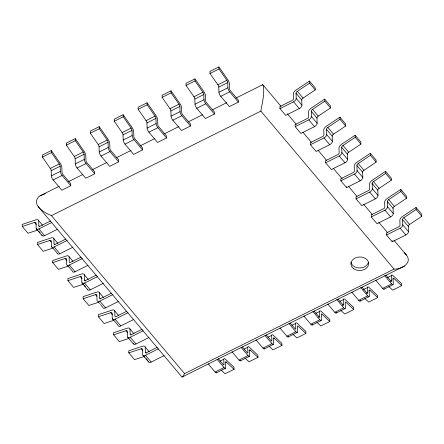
<?xml version="1.0" encoding="UTF-8"?>
<svg xmlns="http://www.w3.org/2000/svg" width="444" height="444" viewBox="0 0 444 444"><rect width="100%" height="100%" fill="white"/><g stroke="black" fill="none" stroke-linecap="round" stroke-linejoin="round"><path stroke-width="0.67" d="M393.939 240.243L406.432 255.061C412.826 263.142 401.215 269.491 394.061 269.092L260.872 111.111C262.215 102.614 264.835 93.778 263.214 85.181L262.659 84.737L235.997 98.046M394.061 269.092L184.587 373.62L182.756 376.701L182.04 377.067L38.267 206.743C35.298 203.385 36.036 197.963 40.065 195.815L59.291 186.225M301.914 105.178L296.209 98.407L296.037 93.246A1.82 1.01 -40.1 0 1 297.341 91.314L309.54 83.128L309.474 81.063L295.932 90.099A4.029 2.237 -40.1 0 0 293.312 93.556L293.478 98.723A1.41 0.783 -40.1 0 1 292.169 100.427L279.898 106.549L279.97 108.614L285.675 115.379L299.289 108.586A3.191 1.77 -40.1 0 0 301.914 105.178L301.742 100.017A1.82 1.01 -40.1 0 1 303.052 98.085L315.251 89.899L315.185 87.834L309.474 81.063M317.138 123.232L311.427 116.467L311.261 111.3A1.82 1.01 -40.1 0 1 312.565 109.368L324.764 101.182L324.697 99.117L311.155 108.153A4.029 2.237 -40.1 0 0 308.53 111.611L308.702 116.778A1.41 0.783 -40.1 0 1 307.392 118.481L295.121 124.603L295.188 126.668L300.899 133.439L314.513 126.64A3.191 1.77 -40.1 0 0 317.138 123.232L316.966 118.071A1.82 1.01 -40.1 0 1 318.27 116.139L330.469 107.953L330.403 105.888L324.697 99.117M332.362 141.292L326.651 134.521L326.479 129.354A1.82 1.01 -40.1 0 1 327.783 127.422L339.987 119.236L339.915 117.172L326.373 126.213A4.029 2.237 -40.1 0 0 323.754 129.665L323.926 134.832A1.41 0.783 -40.1 0 1 322.61 136.536L310.345 142.657L310.411 144.722L316.117 151.493L329.737 144.7A3.191 1.77 -40.1 0 0 332.362 141.292L332.19 136.125A1.82 1.01 -40.1 0 1 333.494 134.193L345.693 126.007L345.626 123.943L339.915 117.172M347.58 159.346L341.874 152.575L341.702 147.408A1.82 1.01 -40.1 0 1 343.007 145.482L355.206 137.29L355.139 135.226L341.597 144.267A4.029 2.237 -40.1 0 0 338.972 147.724L339.144 152.886A1.41 0.783 -40.1 0 1 337.834 154.59L325.563 160.711L325.63 162.776L331.341 169.547L344.955 162.754A3.191 1.77 -40.1 0 0 347.58 159.346L347.408 154.179A1.82 1.01 -40.1 0 1 348.712 152.248L360.916 144.061L360.844 141.997L355.139 135.226M362.804 177.4L357.093 170.629L356.921 165.468A1.82 1.01 -40.1 0 1 358.225 163.536L370.429 155.345L370.357 153.285L356.821 162.321A4.029 2.237 -40.1 0 0 354.195 165.779L354.368 170.94A1.41 0.783 -40.1 0 1 353.052 172.644L340.787 178.766L340.853 180.83L346.564 187.601L360.178 180.808A3.191 1.77 -40.1 0 0 362.804 177.4L362.631 172.239A1.82 1.01 -40.1 0 1 363.936 170.307L376.135 162.116L376.068 160.051L370.357 153.285M378.022 195.454L372.316 188.683L372.144 183.522A1.82 1.01 -40.1 0 1 373.448 181.59L385.647 173.404L385.581 171.34L372.039 180.375A4.029 2.237 -40.1 0 0 369.419 183.833L369.586 189A1.41 0.783 -40.1 0 1 368.276 190.704L356.005 196.825L356.077 198.884L361.782 205.655L375.396 198.862A3.191 1.77 -40.1 0 0 378.022 195.454L377.85 190.293A1.82 1.01 -40.1 0 1 379.159 188.361L391.358 180.17L391.286 178.111L385.581 171.34M393.245 213.509L387.534 206.738L387.368 201.576A1.82 1.01 -40.1 0 1 388.672 199.645L400.871 191.458L400.804 189.394L387.262 198.429A4.029 2.237 -40.1 0 0 384.637 201.887L384.809 207.054A1.41 0.783 -40.1 0 1 383.499 208.758L371.228 214.879L371.295 216.944L377.006 223.715L390.62 216.916A3.191 1.77 -40.1 0 0 393.245 213.509L393.073 208.347A1.82 1.01 -40.1 0 1 394.377 206.416L406.576 198.229L406.51 196.165L400.804 189.394M408.463 231.568L402.758 224.797L402.586 219.63A1.82 1.01 -40.1 0 1 403.89 217.699L416.095 209.513L416.022 207.448L402.48 216.489A4.029 2.237 -40.1 0 0 399.861 219.941L400.033 225.108A1.41 0.783 -40.1 0 1 398.718 226.812L386.447 232.934L386.519 234.998L392.224 241.769L405.844 234.976A3.191 1.77 -40.1 0 0 408.463 231.568L408.297 226.401A1.82 1.01 -40.1 0 1 409.601 224.47L421.8 216.284L421.733 214.219L416.022 207.448M261.943 85.104L262.659 84.737M51.338 150.56L42.363 155.039L42.43 157.104L50.3 168.42A1.82 0.605 63.5 0 1 51.199 170.696L51.365 175.857A3.191 1.066 63.5 0 0 53.147 179.953L61.805 190.221L70.785 185.742L70.713 183.677L62.915 174.425A1.41 0.472 63.5 0 1 62.021 172.377L61.855 167.216A4.029 1.343 63.5 0 0 60.068 163.07L51.338 150.56L51.404 152.619L59.274 163.941A1.82 0.605 63.5 0 1 60.173 166.217L60.345 171.378A3.191 1.066 63.5 0 0 62.127 175.474L70.785 185.742M75.28 138.611L66.3 143.09L66.367 145.155L74.237 156.477A1.82 0.605 63.5 0 1 75.136 158.747L75.308 163.914A3.191 1.066 63.5 0 0 77.09 168.01L85.748 178.277L94.722 173.798L94.655 171.734L86.852 162.482A1.41 0.472 63.5 0 1 85.964 160.434L85.792 155.267A4.029 1.343 63.5 0 0 84.01 151.127L75.28 138.611L75.347 140.676L83.217 151.998A1.82 0.605 63.5 0 1 84.116 154.268L84.282 159.435A3.191 1.066 63.5 0 0 86.064 163.531L94.722 173.798M99.217 126.668L90.237 131.147L90.31 133.211L98.18 144.528A1.82 0.605 63.5 0 1 99.073 146.803L99.245 151.965A3.191 1.066 63.5 0 0 101.027 156.06L109.685 166.334L118.665 161.849L118.592 159.79L110.795 150.533A1.41 0.472 63.5 0 1 109.901 148.485L109.729 143.323A4.029 1.343 63.5 0 0 107.948 139.177L99.217 126.668L99.284 128.732L107.154 140.049A1.82 0.605 63.5 0 1 108.053 142.324L108.225 147.486A3.191 1.066 63.5 0 0 110.007 151.582L118.665 161.849M123.155 114.719L114.18 119.197L114.247 121.262L122.117 132.584A1.82 0.605 63.5 0 1 123.016 134.859L123.188 140.021A3.191 1.066 63.5 0 0 124.969 144.117L133.622 154.384L142.602 149.906L142.535 147.841L134.732 138.589A1.41 0.472 63.5 0 1 133.844 136.541L133.672 131.374A4.029 1.343 63.5 0 0 131.89 127.234L123.155 114.719L123.227 116.783L131.097 128.105A1.82 0.605 63.5 0 1 131.99 130.375L132.162 135.542A3.191 1.066 63.5 0 0 133.944 139.638L142.602 149.906M147.097 102.775L138.117 107.254L138.189 109.318L146.059 120.635A1.82 0.605 63.5 0 1 146.953 122.91L147.125 128.077A3.191 1.066 63.5 0 0 148.907 132.168L157.565 142.441L166.539 137.956L166.472 135.897L158.674 126.64A1.41 0.472 63.5 0 1 157.781 124.592L157.609 119.43A4.029 1.343 63.5 0 0 155.827 115.285L147.097 102.775L147.164 104.84L155.034 116.156A1.82 0.605 63.5 0 1 155.933 118.431L156.105 123.593A3.191 1.066 63.5 0 0 157.886 127.689L166.539 137.956M171.034 90.826L162.06 95.305L162.127 97.369L169.997 108.691A1.82 0.605 63.5 0 1 170.896 110.967L171.068 116.128A3.191 1.066 63.5 0 0 172.844 120.224L181.502 130.492L190.482 126.013L190.415 123.948L182.612 114.696A1.41 0.472 63.5 0 1 181.718 112.648L181.552 107.481A4.029 1.343 63.5 0 0 179.764 103.341L171.034 90.826L171.107 92.89L178.971 104.212A1.82 0.605 63.5 0 1 179.87 106.482L180.042 111.649A3.191 1.066 63.5 0 0 181.824 115.745L190.482 126.013M194.977 78.882L185.997 83.361L186.064 85.426L193.934 96.742A1.82 0.605 63.5 0 1 194.833 99.018L195.005 104.185A3.191 1.066 63.5 0 0 196.786 108.275L205.444 118.548L214.419 114.064L214.352 112.005L206.549 102.747A1.41 0.472 63.5 0 1 205.661 100.705L205.489 95.538A4.029 1.343 63.5 0 0 203.707 91.392L194.977 78.882L195.044 80.947L202.914 92.263A1.82 0.605 63.5 0 1 203.813 94.539L203.985 99.7A3.191 1.066 63.5 0 0 205.761 103.796L214.419 114.064M218.914 66.933L209.94 71.417L210.006 73.476L217.876 84.798A1.82 0.605 63.5 0 1 218.775 87.074L218.942 92.235A3.191 1.066 63.5 0 0 220.724 96.331L229.382 106.599L238.361 102.12L238.289 100.055L230.492 90.804A1.41 0.472 63.5 0 1 229.598 88.756L229.426 83.594A4.029 1.343 63.5 0 0 227.644 79.448L218.914 66.933L218.981 68.998L226.851 80.32A1.82 0.605 63.5 0 1 227.75 82.59L227.922 87.757A3.191 1.066 63.5 0 0 229.703 91.853L238.361 102.12M42.43 157.104L51.404 152.619M66.367 145.155L75.347 140.676M90.31 133.211L99.284 128.732M114.247 121.262L123.227 116.783M138.189 109.318L147.164 104.84M162.127 97.369L171.107 92.89M186.064 85.426L195.044 80.947M210.006 73.476L218.981 68.998M50.3 168.42L59.274 163.941M74.237 156.477L83.217 151.998M98.18 144.528L107.154 140.049M122.117 132.584L131.097 128.105M146.059 120.635L155.034 116.156M169.997 108.691L178.971 104.212M193.934 96.742L202.914 92.263M217.876 84.798L226.851 80.32M51.199 170.696L60.173 166.217M75.136 158.747L84.116 154.268M99.073 146.803L108.053 142.324M123.016 134.859L131.99 130.375M146.953 122.91L155.933 118.431M170.896 110.967L179.87 106.482M194.833 99.018L203.813 94.539M218.775 87.074L227.75 82.59M51.365 175.857L60.345 171.378M75.308 163.914L84.282 159.435M99.245 151.965L108.225 147.486M123.188 140.021L132.162 135.542M147.125 128.077L156.105 123.593M171.068 116.128L180.042 111.649M195.005 104.185L203.985 99.7M218.942 92.235L227.922 87.757M53.147 179.953L62.127 175.474M77.09 168.01L86.064 163.531M101.027 156.06L110.007 151.582M124.969 144.117L133.944 139.638M148.907 132.168L157.886 127.689M172.844 120.224L181.824 115.745M196.786 108.275L205.761 103.796M220.724 96.331L229.703 91.853M68.587 181.585L82.85 174.47M92.58 169.619L107.032 162.399M116.334 157.759L131.041 150.427M139.893 146.004L154.773 138.578M163.919 134.021L178.954 126.507M188.117 121.945L202.514 114.752M212.31 109.873L226.695 102.686M38.267 206.743C41.647 210.95 46.515 213.564 51.404 215.64L260.872 111.111M50.633 220.957L40.204 226.157A1.41 0.783 -40.1 0 1 38.822 225.796L38.656 220.635A4.029 2.237 -40.1 0 0 35.892 219.863L22.2 224.414L22.267 226.479L27.978 233.25L37.718 230.048M22.267 226.479L34.604 222.422A1.82 1.01 -40.1 0 1 35.992 223.01L36.164 228.177A3.191 1.77 -40.1 0 0 38.928 228.893L51.926 222.411M279.97 108.614L293.584 101.815A3.191 1.77 -40.1 0 0 296.209 98.407M41.875 234.943A3.191 1.77 -40.1 0 0 44.633 235.664L57.631 229.182M65.856 239.011L55.428 244.217A1.41 0.783 -40.1 0 1 54.046 243.856L53.874 238.689A4.029 2.237 -40.1 0 0 51.11 237.923L37.424 242.474L37.49 244.533L43.196 251.304L52.936 248.102M37.49 244.533L49.828 240.482A1.82 1.01 -40.1 0 1 51.215 241.064L51.387 246.231A3.191 1.77 -40.1 0 0 54.151 246.947L67.144 240.465M295.188 126.668L308.808 119.869A3.191 1.77 -40.1 0 0 311.427 116.467M57.126 253.258A3.191 1.77 -40.1 0 0 59.857 253.718L72.855 247.236M81.074 257.065L70.646 262.271A1.41 0.783 -40.1 0 1 69.27 261.91L69.098 256.743A4.029 2.237 -40.1 0 0 66.334 255.977L52.642 260.528L52.714 262.593L58.419 269.364L68.16 266.161M52.714 262.593L65.046 258.536A1.82 1.01 -40.1 0 1 66.439 259.118L66.611 264.285A3.191 1.77 -40.1 0 0 69.369 265.007L82.368 258.519M310.411 144.722L324.026 137.929A3.191 1.77 -40.1 0 0 326.651 134.521M67.488 265.329L72.317 271.056A3.191 1.77 -40.1 0 0 75.08 271.778L88.073 265.29M96.298 275.119L85.87 280.325A1.41 0.783 -40.1 0 1 84.488 279.964L84.316 274.803A4.029 2.237 -40.1 0 0 81.552 274.031L67.865 278.582L67.932 280.647L73.643 287.418L83.383 284.216M67.932 280.647L80.27 276.59A1.82 1.01 -40.1 0 1 81.657 277.178L81.829 282.34A3.191 1.77 -40.1 0 0 84.593 283.061L97.586 276.573M325.63 162.776L339.249 155.983A3.191 1.77 -40.1 0 0 341.874 152.575M87.54 289.111A3.191 1.77 -40.1 0 0 90.299 289.832L103.297 283.344M111.522 293.173L101.093 298.379A1.41 0.783 -40.1 0 1 99.711 298.018L99.539 292.857A4.029 2.237 -40.1 0 0 96.775 292.085L83.084 296.636L83.156 298.701L88.861 305.472L98.601 302.27M83.156 298.701L95.493 294.644A1.82 1.01 -40.1 0 1 96.881 295.232L97.053 300.394A3.191 1.77 -40.1 0 0 99.811 301.115L112.809 294.627M340.853 180.83L354.467 174.037A3.191 1.77 -40.1 0 0 357.093 170.629M102.758 307.165A3.191 1.77 -40.1 0 0 105.522 307.886L118.52 301.398M126.74 311.233L116.311 316.433A1.41 0.783 -40.1 0 1 114.929 316.073L114.763 310.911A4.029 2.237 -40.1 0 0 111.999 310.14L98.307 314.691L98.374 316.755L104.085 323.526L113.825 320.324M98.374 316.755L110.711 312.698A1.82 1.01 -40.1 0 1 112.099 313.286L112.271 318.448A3.191 1.77 -40.1 0 0 115.035 319.169L128.033 312.687M356.077 198.884L369.691 192.091A3.191 1.77 -40.1 0 0 372.316 188.683M112.271 318.448L117.982 325.219A3.191 1.77 -40.1 0 0 120.74 325.94L133.738 319.458M141.963 329.287L131.535 334.487A1.41 0.783 -40.1 0 1 130.153 334.132L129.981 328.965A4.029 2.237 -40.1 0 0 127.217 328.199L113.531 332.75L113.597 334.809L119.303 341.58L129.043 338.378M113.597 334.809L125.935 330.752A1.82 1.01 -40.1 0 1 127.323 331.341L127.495 336.508A3.191 1.77 -40.1 0 0 130.253 337.224L143.251 330.741M371.295 216.944L384.909 210.145A3.191 1.77 -40.1 0 0 387.534 206.738M133.2 343.279A3.191 1.77 -40.1 0 0 135.964 343.995L148.962 337.512M157.182 347.341L146.753 352.547A1.41 0.783 -40.1 0 1 145.377 352.186L145.205 347.019A4.029 2.237 -40.1 0 0 142.441 346.253L128.749 350.804L128.816 352.869L134.526 359.634L144.267 356.432M128.816 352.869L141.153 348.812A1.82 1.01 -40.1 0 1 142.546 349.395L142.713 354.562A3.191 1.77 -40.1 0 0 145.477 355.283L158.475 348.795M386.519 234.998L400.133 228.205A3.191 1.77 -40.1 0 0 402.758 224.797M148.424 361.333A3.191 1.77 -40.1 0 0 151.188 362.049L164.18 355.566M182.04 377.067L404.634 265.989M220.18 361.066L223.77 359.279A4.029 1.343 63.5 0 1 225.413 359.196L233.994 367.221L234.06 369.286L225.086 373.765L221.217 370.168M244.117 349.123L247.708 347.33A4.029 1.343 63.5 0 1 249.35 347.247L257.936 355.272L258.003 357.337L249.023 361.816L245.16 358.225M268.059 337.179L271.65 335.387A4.029 1.343 63.5 0 1 273.293 335.303L281.873 343.329L281.94 345.393L272.966 349.872L269.097 346.276M291.997 325.23L295.587 323.437A4.029 1.343 63.5 0 1 297.23 323.354L305.811 331.379L305.883 333.444L296.903 337.923L293.04 334.332M315.934 313.286L319.525 311.494A4.029 1.343 63.5 0 1 321.167 311.411L329.753 319.436L329.82 321.5L320.846 325.979L316.977 322.388M339.876 301.337L343.467 299.545A4.029 1.343 63.5 0 1 345.11 299.467L353.69 307.492L353.763 309.551L344.783 314.036L340.914 310.439M363.214 289.688L367.404 287.601A4.029 1.343 63.5 0 1 369.047 287.518L377.633 295.543L377.7 297.608L368.72 302.087L364.857 298.496M387.157 277.744L391.347 275.652A4.029 1.343 63.5 0 1 392.99 275.574L401.57 283.599L401.637 285.659L392.663 290.143L388.794 286.546M225.136 362.693L226.329 362.099L234.06 369.286M249.073 350.749L250.272 350.15L258.003 357.337M273.01 338.8L274.209 338.206L281.94 345.393M368.77 291.02L369.969 290.42L377.7 297.608M392.712 279.071L393.906 278.471L401.637 285.659M318.503 317.255L319.697 316.655L319.525 311.494M342.441 305.306L343.639 304.712L343.467 299.545M366.383 293.362L367.577 292.763L367.404 287.601M390.32 281.413L391.519 280.819L391.347 275.652M208.142 363.803L215.068 372.017L224.042 367.538A3.191 1.066 63.5 0 0 225.685 367.504L225.519 362.337A1.82 0.605 63.5 0 1 226.329 362.099M232.079 351.853L239.005 360.073L247.985 355.589A3.191 1.066 63.5 0 0 249.628 355.561L249.456 350.394A1.82 0.605 63.5 0 1 250.272 350.15M256.022 339.91L262.942 348.124L271.922 343.645A3.191 1.066 63.5 0 0 273.565 343.612L273.393 338.45A1.82 0.605 63.5 0 1 274.209 338.206M279.959 327.961L286.885 336.18L295.859 331.696A3.191 1.066 63.5 0 0 297.508 331.668L297.336 326.501A1.82 0.605 63.5 0 1 298.152 326.257L305.883 333.444M303.896 316.017L310.822 324.231L319.802 319.752A3.191 1.066 63.5 0 0 321.445 319.719L321.273 314.557A1.82 0.605 63.5 0 1 322.089 314.313L329.82 321.5M327.839 304.068L334.765 312.287L343.739 307.803A3.191 1.066 63.5 0 0 345.382 307.775L345.216 302.608A1.82 0.605 63.5 0 1 346.026 302.364L353.763 309.551M351.776 292.124L358.702 300.338L367.682 295.859A3.191 1.066 63.5 0 0 369.325 295.826L369.153 290.665A1.82 0.605 63.5 0 1 369.969 290.42M375.718 280.181L382.645 288.395L391.619 283.916A3.191 1.066 63.5 0 0 393.262 283.883L393.09 278.715A1.82 0.605 63.5 0 1 393.906 278.471M216.4 372.821L225.374 368.342M240.337 360.872L249.317 356.393M264.274 348.929L273.254 344.45M288.217 336.979L297.191 332.501M312.154 325.036L321.134 320.557M336.097 313.092L345.071 308.608M360.034 301.143L369.014 296.664M383.977 289.199L392.951 284.715M40.065 195.815L45.321 193.689M404.19 252.619L406.432 255.061M309.54 83.128L315.251 89.899M324.764 101.182L330.469 107.953M339.987 119.236L345.693 126.007M355.206 137.29L360.916 144.061M370.429 155.345L376.135 162.116M385.647 173.404L391.358 180.17M400.871 191.458L406.576 198.229M416.095 209.513L421.8 216.284M297.341 91.314L303.052 98.085M312.565 109.368L318.27 116.139M327.783 127.422L333.494 134.193M343.007 145.482L348.712 152.248M358.225 163.536L363.936 170.307M373.448 181.59L379.159 188.361M388.672 199.645L394.377 206.416M403.89 217.699L409.601 224.47M296.037 93.246L301.742 100.017M311.261 111.3L316.966 118.071M326.479 129.354L332.19 136.125M341.702 147.408L347.408 154.179M356.921 165.468L362.631 172.239M372.144 183.522L377.85 190.293M387.368 201.576L393.073 208.347M402.586 219.63L408.297 226.401M293.584 101.815L299.289 108.586M308.808 119.869L314.513 126.64M324.026 137.929L329.737 144.7M339.249 155.983L344.955 162.754M354.467 174.037L360.178 180.808M369.691 192.091L375.396 198.862M384.909 210.145L390.62 216.916M400.133 228.205L405.844 234.976M263.214 85.181L281.058 106.349M287.307 113.758L296.231 124.342M302.919 132.279L311.399 142.335M318.093 150.272L326.568 160.328M333.261 168.27L342.185 178.854M348.429 186.264L356.909 196.315M363.597 204.257L372.522 214.841M378.771 222.25L387.69 232.834M385.93 275.18L390.698 280.836A1.41 0.472 63.5 0 0 391.519 280.819M384.693 275.696L391.619 283.916M361.988 287.124L366.755 292.779A1.41 0.472 63.5 0 0 367.577 292.763M360.756 287.645L367.682 295.859M338.051 299.073L342.818 304.728A1.41 0.472 63.5 0 0 343.639 304.712M336.813 299.589L343.739 307.803M314.108 311.016L318.875 316.672A1.41 0.472 63.5 0 0 319.697 316.655M312.876 311.538L319.802 319.752M290.171 322.966L294.938 328.621A1.41 0.472 63.5 0 0 295.76 328.604L295.587 323.437M288.939 323.482L295.859 331.696M266.228 334.909L270.995 340.565A1.41 0.472 63.5 0 0 271.822 340.548L271.65 335.387M264.996 335.431L271.922 343.645M242.291 346.858L247.058 352.514A1.41 0.472 63.5 0 0 247.88 352.497L247.708 347.33M241.059 347.375L247.985 355.589M218.354 358.802L223.121 364.457A1.41 0.472 63.5 0 0 223.943 364.441L223.77 359.279M217.116 359.324L224.042 367.538M51.404 215.64L184.587 373.62M38.656 220.635L42.607 225.324M53.874 238.689L57.825 243.379M69.098 256.743L73.049 261.433M84.316 274.803L88.267 279.487M99.539 292.857L103.491 297.541M114.763 310.911L118.715 315.595M129.981 328.965L133.933 333.655M145.205 347.019L149.156 351.709M38.822 225.796L39.705 226.84M54.046 243.856L54.923 244.894M84.488 279.964L85.365 281.008M99.711 298.018L100.588 299.062M130.153 334.132L131.03 335.17M145.377 352.186L146.254 353.224M34.604 222.422L36.364 224.509M49.828 240.482L51.143 242.041M65.046 258.536L66.805 260.617M80.27 276.59L82.029 278.671M95.493 294.644L96.809 296.209M110.711 312.698L112.471 314.785M125.935 330.752L127.689 332.839M141.153 348.812L142.913 350.893M38.928 228.893L44.633 235.664M54.151 246.947L59.857 253.718M69.369 265.007L75.08 271.778M84.593 283.061L90.299 289.832M99.811 301.115L105.522 307.886M115.035 319.169L120.74 325.94M130.253 337.224L135.964 343.995M145.477 355.283L151.188 362.049M36.164 228.177L37.923 230.258M38.8 231.302L40.115 232.861M51.387 246.231L57.093 253.002M82.268 282.861L83.145 283.905M84.465 285.464L85.342 286.508M98.368 301.959L99.684 303.518M100.566 304.562L102.32 306.643M144.034 356.121L144.911 357.165M146.226 358.73L147.547 360.289M36.397 228.86L42.102 235.631M82.062 283.028L87.768 289.799M127.728 337.196L133.433 343.961M142.946 355.25L148.657 362.021M392.191 240.737L392.224 241.769M346.525 186.569L346.564 187.601M384.243 288.828A3.191 1.066 63.5 0 1 382.645 288.395M312.465 324.453A3.191 1.066 63.5 0 1 310.822 324.231M368.365 262.565A8.869 6.765 -1.9 0 1 359.313 267.976A8.869 6.765 -1.9 0 1 350.921 262.215M360.345 300.305A3.191 1.066 63.5 0 1 358.702 300.338M336.408 312.254A3.191 1.066 63.5 0 1 334.765 312.287M240.642 360.289A3.191 1.066 63.5 0 1 239.005 360.073M288.522 336.397A3.191 1.066 63.5 0 1 286.885 336.18M264.585 348.346A3.191 1.066 63.5 0 1 262.942 348.124M216.705 372.239A3.191 1.066 63.5 0 1 215.068 372.017M353.796 268.814A8.869 6.765 -1.9 0 0 368.448 265.096A8.869 6.765 -1.9 0 0 357.137 257.331A8.869 6.765 -1.9 0 0 353.796 268.814"/></g></svg>
